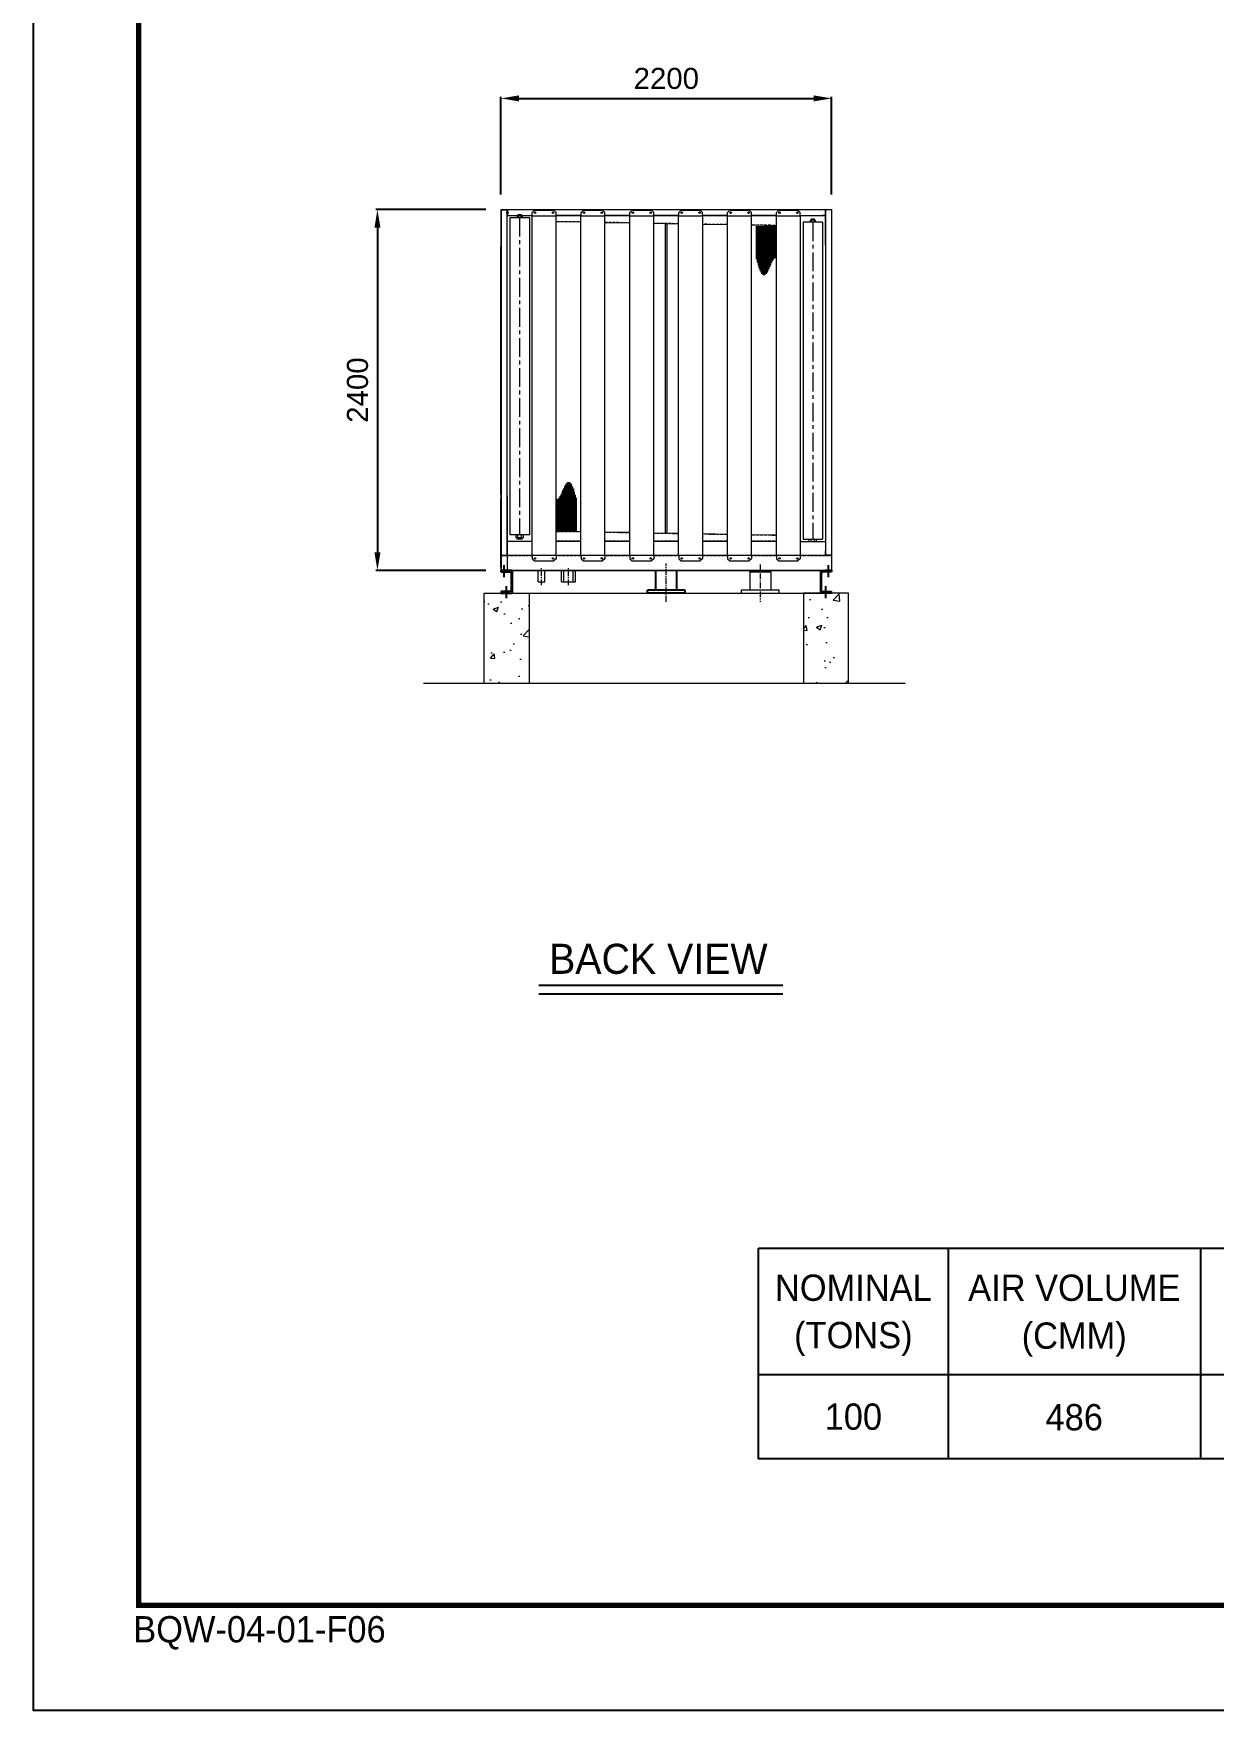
# Model space of a CAD drawing. Header units: millimetres. Extents: x -662756 to 31653, y -141394 to 22156.
# Drawn here: x 2246 to 10096, y 1361 to 12515 of the extents above; entities that cross this region are included whole.
import ezdxf
from ezdxf.enums import TextEntityAlignment as Align

# ---------------------------------------------------------------- set-up
doc = ezdxf.new("R2010")
doc.units = ezdxf.units.MM
for name, pattern in [('CEN', [26, 20, -2, 2, -2]), ('CENTER', [2, 1.25, -0.25, 0.25, -0.25]), ('CENTERX2', [4, 2.5, -0.5, 0.5, -0.5]), ('HIDDEN', [0.375, 0.25, -0.125]), ('HIDDENX2', [0.75, 0.5, -0.25])]:
    doc.linetypes.add(name, pattern=pattern)
for name, color, linetype in [('3', 7, 'Continuous'), ('center', 1, 'CENTER'), ('GRID', 1, 'CEN'), ('HIDD', 2, 'HIDDENX2'), ('냉각탑_box', 1, 'Continuous'), ('냉각탑_form', 1, 'Continuous'), ('냉각탑_text', 3, 'Continuous'), ('냉각탑_기초', 23, 'Continuous')]:
    doc.layers.add(name, color=color, linetype=linetype)
doc.styles.get("Standard").update_dxf_attribs({"font": 'arial.ttf'})
doc.styles.add('돋움', font='Dotum.ttf')
doc.dimstyles.new('1.40', dxfattribs={"dimscale": 20, "dimtxt": 1.5, "dimasz": 1, "dimexe": 0.5, "dimexo": 0.5, "dimgap": 0.5, "dimtad": 1, "dimdec": 0, "dimzin": 0, "dimdsep": 46, "dimtxsty": 'Standard', "dimcen": 0, "dimclrd": 2, "dimclre": 2, "dimclrt": 3, "dimadec": 0, "dimazin": 0, "dimtfac": 1, "dimtdec": 0, "dimtmove": 0, "dimatfit": 0, "dimfxl": 1, "dimtolj": 1, "dimtzin": 0, "dimlwd": -1, "dimlwe": -1, "dimarcsym": 0})

# ---------------------------------------------------------------- blocks, each defined once
blk = doc.blocks.new('*D120')
at = {"color": 2, "transparency": 16777216}
for p, q in [((5356, 11444), (5356, 12094)), ((5476, 12084), (7436, 12084)), ((7556, 11444), (7556, 12094))]:
    blk.add_line(p, q, dxfattribs=at)
for points in [[(5476, 12104), (5476, 12064), (5356, 12084)], [(7436, 12104), (7436, 12064), (7556, 12084)]]:
    blk.add_solid(points, dxfattribs=at)
at = {"layer": 'Defpoints', "color": 0, "transparency": 16777216}
for p in [(7556, 12084), (5356, 11344), (7556, 11344)]:
    blk.add_point(p, dxfattribs=at)
at = {"color": 3, "lineweight": 5, "transparency": 16777216, "insert": (6456, 12216), "char_height": 140, "attachment_point": 5}
blk.add_mtext('\\A1;2200', dxfattribs=at)
blk = doc.blocks.new('*D121')
at = {"color": 2, "transparency": 16777216}
for p, q in [((5256, 11344), (4524, 11344)), ((4534, 11224), (4534, 9064)), ((5256, 8944), (4524, 8944))]:
    blk.add_line(p, q, dxfattribs=at)
for points in [[(4514, 11224), (4554, 11224), (4534, 11344)], [(4514, 9064), (4554, 9064), (4534, 8944)]]:
    blk.add_solid(points, dxfattribs=at)
at = {"layer": 'Defpoints', "color": 0, "transparency": 16777216}
for p in [(5356, 11344), (4534, 8944), (5356, 8944)]:
    blk.add_point(p, dxfattribs=at)
at = {"color": 3, "lineweight": 5, "transparency": 16777216, "insert": (4402, 10144), "char_height": 140, "attachment_point": 5, "rotation": 90}
blk.add_mtext('\\A1;2400', dxfattribs=at)
blk = doc.blocks.new('A$C4FCC4F04')
at = {"color": 7, "lineweight": 25, "ltscale": 0.125}
for p, q in [((0, 185), (75, 185)), ((75, 35), (0, 35))]:
    blk.add_line(p, q, dxfattribs=at)
at = {"ltscale": 25}
blk.add_line((0, 185), (0, 35), dxfattribs=at)
at = {"color": 7, "lineweight": 25, "ltscale": 0.091667}
blk.add_line((7, 165), (7, 55), dxfattribs=at)
at = {"color": 7, "lineweight": 25, "ltscale": 0.05125}
for p, q in [((75, 175), (17, 175)), ((17, 45), (75, 45))]:
    blk.add_line(p, q, dxfattribs=at)
for p, q in [((43, 175), (43, 185)), ((65, 175), (65, 185)), ((27, 35), (27, 45)), ((49, 35), (49, 45))]:
    blk.add_line(p, q)
at = {"color": 1, "linetype": 'CENTERX2', "ltscale": 50}
for p, q in [((54, 140), (54, 220)), ((38, 0), (38, 80))]:
    blk.add_line(p, q, dxfattribs=at)
at = {"color": 7, "lineweight": 25, "ltscale": 0.008333}
blk.add_line((75, 185), (75, 175), dxfattribs=at)
at = {"color": 7, "lineweight": 15, "ltscale": 0.0625}
blk.add_line((75, 45), (75, 35), dxfattribs=at)
at = {"color": 7, "lineweight": 25}
for centre, start, end in [((17, 165), 90, 180), ((17, 55), 180, 270)]:
    blk.add_arc(centre, 10, start, end, dxfattribs=at)
blk = doc.blocks.new('3')
at = {"lineweight": 20}
for p, q in [((5356, 11344), (5356, 9044)), ((5356, 11344), (7556, 11344)), ((5358, 11342), (5358, 9046)), ((5358, 11342), (5396, 11342)), ((5396, 11342), (5396, 11314)), ((5398, 11314), (5396, 11314)), ((5398, 9044), (5398, 11344)), ((5398, 11304), (5564, 11304)), ((7512, 11342), (5400, 11342)), ((5400, 11342), (5400, 11306)), ((5400, 11306), (5424, 11306)), ((5415, 11290), (5415, 9182)), ((5546, 11290), (5415, 11290)), ((5424, 11306), (5424, 11304)), ((5546, 11290), (5546, 9182)), ((5563, 9045), (5563, 11302)), ((5563, 11302), (5723, 11302)), ((5564, 11326), (5579, 11341)), ((5564, 11302), (5564, 11326)), ((5579, 11341), (5707, 11341)), ((5722, 11326), (5707, 11341)), ((5722, 11302), (5722, 11326)), ((5889, 11306), (5722, 11306)), ((5722, 11304), (5889, 11304)), ((5723, 9045), (5723, 11302)), ((5888, 9045), (5888, 11302)), ((5888, 11302), (6048, 11302)), ((5889, 11326), (5904, 11341)), ((5889, 11302), (5889, 11326)), ((5904, 11341), (6032, 11341)), ((6047, 11326), (6032, 11341)), ((6047, 11302), (6047, 11326)), ((6214, 11306), (6047, 11306)), ((6047, 11304), (6214, 11304)), ((6048, 9045), (6048, 11302)), ((6213, 9045), (6213, 11302)), ((6213, 11302), (6373, 11302)), ((6214, 11326), (6229, 11341)), ((6214, 11302), (6214, 11326)), ((6229, 11341), (6357, 11341)), ((6372, 11326), (6357, 11341)), ((6372, 11302), (6372, 11326)), ((6539, 11306), (6372, 11306)), ((6372, 11304), (6539, 11304)), ((6373, 9045), (6373, 11302)), ((6538, 9045), (6538, 11302)), ((6538, 11302), (6698, 11302)), ((6539, 11326), (6554, 11341)), ((6539, 11302), (6539, 11326)), ((6554, 11341), (6682, 11341)), ((6697, 11326), (6682, 11341)), ((6697, 11302), (6697, 11326)), ((6864, 11306), (6697, 11306)), ((6697, 11304), (6864, 11304)), ((6698, 9045), (6698, 11302)), ((6863, 9045), (6863, 11302)), ((6863, 11302), (7023, 11302)), ((6864, 11326), (6879, 11341)), ((6864, 11302), (6864, 11326)), ((6879, 11341), (7007, 11341)), ((7022, 11326), (7007, 11341)), ((7022, 11302), (7022, 11326)), ((7189, 11306), (7022, 11306)), ((7022, 11304), (7189, 11304)), ((7023, 9045), (7023, 11302)), ((7188, 9045), (7188, 11302)), ((7188, 11302), (7348, 11302)), ((7189, 11326), (7204, 11341)), ((7189, 11302), (7189, 11326)), ((7204, 11341), (7332, 11341)), ((7347, 11326), (7332, 11341)), ((7347, 11302), (7347, 11326)), ((7347, 11304), (7514, 11304)), ((7348, 9045), (7348, 11302)), ((7492, 11306), (7492, 11304)), ((7512, 11306), (7492, 11306)), ((7512, 11342), (7512, 11306)), ((7514, 11344), (7514, 9044)), ((7514, 11314), (7516, 11314)), ((7554, 11342), (7516, 11342)), ((7516, 11342), (7516, 11314)), ((7554, 11342), (7554, 9046)), ((7556, 11344), (7556, 9044)), ((5888, 11260), (5723, 11262)), ((6213, 11254), (6048, 11257)), ((6538, 11248), (6373, 11251)), ((6451, 9192), (6451, 11250)), ((6461, 9192), (6461, 11250)), ((6863, 11242), (6698, 11245)), ((7188, 11237), (7023, 11240)), ((7496, 11261), (7366, 11261)), ((7366, 11260), (7366, 9152)), ((7496, 11260), (7496, 9152)), ((5546, 9182), (5415, 9182)), ((5888, 9202), (5723, 9204)), ((6213, 9196), (6048, 9199)), ((6538, 9190), (6373, 9193)), ((6863, 9184), (6698, 9187)), ((7188, 9179), (7023, 9182)), ((7366, 9152), (7496, 9152)), ((5356, 9109), (5356, 9044)), ((5356, 9044), (5398, 9044)), ((5358, 9109), (5358, 9046)), ((5358, 9046), (5396, 9046)), ((5396, 9046), (5396, 9074)), ((5396, 9074), (5398, 9074)), ((5563, 9045), (5723, 9045)), ((5564, 9045), (5564, 9022)), ((5722, 9045), (5722, 9022)), ((5888, 9136), (5723, 9136)), ((5888, 9045), (6048, 9045)), ((5889, 9045), (5889, 9022)), ((6047, 9045), (6047, 9022)), ((6213, 9136), (6048, 9136)), ((6213, 9045), (6373, 9045)), ((6214, 9045), (6214, 9022)), ((6372, 9045), (6372, 9022)), ((6538, 9136), (6373, 9136)), ((6538, 9045), (6698, 9045)), ((6539, 9045), (6539, 9022)), ((6697, 9045), (6697, 9022)), ((6863, 9136), (6698, 9136)), ((6863, 9045), (7023, 9045)), ((6864, 9045), (6864, 9022)), ((7022, 9045), (7022, 9022)), ((7188, 9136), (7023, 9136)), ((7188, 9045), (7348, 9045)), ((7189, 9045), (7189, 9022)), ((7347, 9045), (7347, 9022)), ((7514, 9074), (7516, 9074)), ((7556, 9044), (7514, 9044)), ((7516, 9046), (7516, 9074)), ((7554, 9046), (7516, 9046)), ((7554, 9109), (7554, 9046)), ((5356, 9009), (5356, 8944)), ((5356, 8944), (5398, 8944)), ((5358, 9009), (5358, 8946)), ((5358, 8946), (5396, 8946)), ((5564, 9022), (5579, 9007)), ((5579, 9007), (5707, 9007)), ((5722, 9022), (5707, 9007)), ((5889, 9022), (5904, 9007)), ((5904, 9007), (6032, 9007)), ((6047, 9022), (6032, 9007)), ((6214, 9022), (6229, 9007)), ((6229, 9007), (6357, 9007)), ((6372, 9022), (6357, 9007)), ((6539, 9022), (6554, 9007)), ((6554, 9007), (6682, 9007)), ((6697, 9022), (6682, 9007)), ((6864, 9022), (6879, 9007)), ((6879, 9007), (7007, 9007)), ((7022, 9022), (7007, 9007)), ((7189, 9022), (7204, 9007)), ((7204, 9007), (7332, 9007)), ((7347, 9022), (7332, 9007)), ((7481, 8944), (7556, 8944)), ((7556, 8944), (7514, 8944)), ((7554, 8946), (7516, 8946)), ((7554, 9009), (7554, 8946)), ((7556, 9009), (7556, 8944))]:
    blk.add_line(p, q, dxfattribs=at)
at = {"color": 7, "lineweight": 20, "ltscale": 0.129444}
for p, q in [((5398, 11107), (5398, 11340)), ((7514, 11107), (7514, 11340))]:
    blk.add_line(p, q, dxfattribs=at)
at = {"color": 7, "lineweight": 20}
for p, q in [((5403, 11344), (6451, 11344)), ((6460, 11344), (7508, 11344)), ((5356, 9449), (5356, 11099)), ((5398, 9449), (5398, 11099)), ((5403, 8944), (7508, 8944))]:
    blk.add_line(p, q, dxfattribs=at)
at = {"color": 1, "linetype": 'CENTER', "lineweight": 20, "ltscale": 100}
for p, q in [((5480, 11290), (5480, 9182)), ((7431, 11260), (7431, 9152))]:
    blk.add_line(p, q, dxfattribs=at)
at = {"color": 6, "linetype": 'HIDDEN', "lineweight": 20}
for p, q in [((5889, 11304), (5722, 11304)), ((6214, 11304), (6047, 11304)), ((6539, 11304), (6372, 11304)), ((6864, 11304), (6697, 11304)), ((7189, 11304), (7022, 11304)), ((5888, 11262), (5723, 11264)), ((6213, 11256), (6048, 11259)), ((6538, 11250), (6373, 11253)), ((6863, 11244), (6698, 11247)), ((7188, 11239), (7023, 11242)), ((5888, 9200), (5723, 9202)), ((6213, 9194), (6048, 9197)), ((6538, 9188), (6373, 9191)), ((6863, 9182), (6698, 9185)), ((7188, 9177), (7023, 9180)), ((5888, 9138), (5723, 9138)), ((6213, 9138), (6048, 9138)), ((6538, 9138), (6373, 9138)), ((6863, 9138), (6698, 9138)), ((7188, 9138), (7023, 9138))]:
    blk.add_line(p, q, dxfattribs=at)
at = {"color": 7, "lineweight": 20, "ltscale": 0.108889}
blk.add_line((7556, 11322), (7556, 11126), dxfattribs=at)
blk.add_line((7556, 11322), (7556, 11126), dxfattribs=at)
at = {"color": 5, "lineweight": 20, "ltscale": 30}
for p, q in [((7054, 11235), (7054, 11015)), ((7060, 11235), (7060, 10993)), ((7066, 11235), (7066, 10973)), ((7072, 11235), (7072, 10955)), ((7078, 11235), (7078, 10940)), ((7084, 11235), (7084, 10928)), ((7090, 11235), (7090, 10918)), ((7096, 11235), (7096, 10912)), ((7102, 11235), (7102, 10909)), ((7108, 11235), (7108, 10909)), ((7114, 11235), (7114, 10912)), ((7120, 11235), (7120, 10918)), ((7126, 11235), (7126, 10927)), ((7132, 11235), (7132, 10938)), ((7138, 11235), (7138, 10951)), ((7144, 11235), (7144, 10964)), ((7150, 11235), (7150, 10978)), ((7156, 11235), (7156, 10991)), ((7162, 11235), (7162, 11003)), ((7168, 11235), (7168, 11013)), ((7174, 11235), (7174, 11020)), ((7180, 11235), (7180, 11022)), ((7186, 11235), (7186, 11018)), ((5774, 9207), (5774, 9490)), ((5780, 9207), (5780, 9503)), ((5786, 9207), (5786, 9514)), ((5792, 9207), (5792, 9523)), ((5798, 9207), (5798, 9529)), ((5804, 9207), (5804, 9532)), ((5810, 9207), (5810, 9532)), ((5816, 9207), (5816, 9529)), ((5822, 9207), (5822, 9523)), ((5828, 9207), (5828, 9513)), ((5834, 9207), (5834, 9501)), ((5840, 9207), (5840, 9486)), ((5726, 9207), (5726, 9423)), ((5732, 9207), (5732, 9419)), ((5738, 9207), (5738, 9421)), ((5744, 9207), (5744, 9428)), ((5750, 9207), (5750, 9438)), ((5756, 9207), (5756, 9450)), ((5762, 9207), (5762, 9463)), ((5768, 9207), (5768, 9477)), ((5846, 9207), (5846, 9468)), ((5852, 9207), (5852, 9448)), ((5858, 9207), (5858, 9426))]:
    blk.add_line(p, q, dxfattribs=at)
at = {"color": 7, "lineweight": 20, "ltscale": 0.051667}
blk.add_line((5354, 9767), (5354, 9860), dxfattribs=at)
at = {"color": 7, "lineweight": 20, "ltscale": 0.001111}
for p, q in [((5356, 9860), (5354, 9860)), ((5356, 9767), (5354, 9767))]:
    blk.add_line(p, q, dxfattribs=at)
at = {"color": 7, "lineweight": 20, "ltscale": 0.253333}
for p, q in [((5356, 8966), (5356, 9422)), ((7556, 9422), (7556, 8966))]:
    blk.add_line(p, q, dxfattribs=at)
at = {"color": 7, "lineweight": 20, "ltscale": 0.273889}
blk.add_line((5398, 9440), (5398, 8947), dxfattribs=at)
at = {"color": 7, "lineweight": 20, "ltscale": 0.052833}
for p, q in [((7556, 9414), (7556, 9319)), ((7556, 9069), (7556, 8974))]:
    blk.add_line(p, q, dxfattribs=at)
at = {"color": 7, "lineweight": 20, "ltscale": 0.005528}
for p, q in [((7556, 9319), (7556, 9309)), ((7556, 9309), (7556, 9299))]:
    blk.add_line(p, q, dxfattribs=at)
at = {"color": 7, "lineweight": 20, "ltscale": 0.022806}
blk.add_line((7556, 9299), (7556, 9258), dxfattribs=at)
at = {"color": 0, "lineweight": 20}
for p, q in [((5563, 9136), (5398, 9136)), ((7348, 9136), (7514, 9136)), ((5356, 8944), (5431, 8944))]:
    blk.add_line(p, q, dxfattribs=at)
at = {"lineweight": 5}
for p, q in [((5603, 8869), (5603, 8944)), ((5648, 8869), (5648, 8944)), ((5759, 8869), (5759, 8944)), ((5774, 8869), (5774, 8944)), ((5837, 8869), (5837, 8944)), ((5851, 8869), (5851, 8944)), ((7011, 8934), (7011, 8816)), ((7151, 8934), (7151, 8816)), ((5603, 8869), (5648, 8869)), ((5759, 8869), (5851, 8869)), ((5431, 8794), (7481, 8794))]:
    blk.add_line(p, q, dxfattribs=at)
at = {"color": 7, "lineweight": 20, "ltscale": 0.004168}
for p, q in [((7011, 8939), (7011, 8944)), ((7151, 8939), (7151, 8944))]:
    blk.add_line(p, q, dxfattribs=at)
at = {"color": 7, "lineweight": 20, "ltscale": 0.1165}
blk.add_line((7011, 8939), (7151, 8939), dxfattribs=at)
at = {"color": 7, "lineweight": 20, "ltscale": 0.004167}
for p, q in [((7011, 8934), (7011, 8939)), ((7151, 8934), (7151, 8939))]:
    blk.add_line(p, q, dxfattribs=at)
at = {"color": 7, "lineweight": 20, "ltscale": 0.030302}
blk.add_line((7011, 8934), (7047, 8934), dxfattribs=at)
at = {"color": 7, "lineweight": 20, "ltscale": 0.086115}
blk.add_line((7047, 8934), (7151, 8934), dxfattribs=at)
at = {"color": 7, "lineweight": 25, "ltscale": 0.125}
for p, q in [((7481, 8944), (7556, 8944)), ((7556, 8794), (7481, 8794))]:
    blk.add_line(p, q, dxfattribs=at)
at = {"ltscale": 25}
blk.add_line((7481, 8944), (7481, 8794), dxfattribs=at)
at = {"color": 7, "lineweight": 25, "ltscale": 0.091667}
blk.add_line((7487, 8924), (7487, 8814), dxfattribs=at)
at = {"color": 7, "lineweight": 25, "ltscale": 0.05125}
for p, q in [((7556, 8934), (7497, 8934)), ((7497, 8804), (7556, 8804))]:
    blk.add_line(p, q, dxfattribs=at)
for p, q in [((7524, 8934), (7524, 8944)), ((7546, 8934), (7546, 8944)), ((7507, 8794), (7507, 8804)), ((7529, 8794), (7529, 8804))]:
    blk.add_line(p, q)
at = {"color": 1, "linetype": 'CENTERX2', "ltscale": 50}
for p, q in [((7535, 8899), (7535, 8979)), ((7518, 8759), (7518, 8839))]:
    blk.add_line(p, q, dxfattribs=at)
at = {"color": 7, "lineweight": 25, "ltscale": 0.008333}
blk.add_line((7556, 8944), (7556, 8934), dxfattribs=at)
at = {"color": 7, "lineweight": 20, "ltscale": 0.224453}
for p, q in [((6956, 8816), (7206, 8816)), ((6956, 8794), (7206, 8794))]:
    blk.add_line(p, q, dxfattribs=at)
at = {"color": 7, "lineweight": 20, "ltscale": 0.018333}
for p, q in [((6956, 8794), (6956, 8816)), ((7206, 8794), (7206, 8816))]:
    blk.add_line(p, q, dxfattribs=at)
at = {"color": 7, "lineweight": 15, "ltscale": 0.0625}
blk.add_line((7556, 8804), (7556, 8794), dxfattribs=at)
at = {"lineweight": 20}
for centre in [(5583, 11324), (5702, 11324), (5908, 11324), (6027, 11324), (6233, 11324), (6352, 11324), (6559, 11324), (6678, 11324), (6884, 11324), (7003, 11324), (7209, 11324), (7328, 11324), (5583, 9024), (5702, 9024), (5908, 9024), (6027, 9024), (6233, 9024), (6352, 9024), (6559, 9024), (6678, 9024), (6884, 9024), (7003, 9024), (7209, 9024), (7328, 9024)]:
    blk.add_circle(centre, 5, dxfattribs=at)
at = {"color": 7, "lineweight": 20}
for centre, radius, start, end in [((7552, 10097), 3.1, 359.7799, 0), ((7552, 10089), 3.1, 0, 0.2449), ((5357, 9860), 3.5, 115.337, 180), ((5357, 9767), 3.5, 180, 244.663), ((5359, 9598), 3.1, 180, 180.2449), ((5359, 9590), 3.1, 179.7551, 180)]:
    blk.add_arc(centre, radius, start, end, dxfattribs=at)
at = {"color": 7, "lineweight": 25}
for centre, start, end in [((7497, 8924), 90, 180), ((7497, 8814), 180, 270)]:
    blk.add_arc(centre, 10, start, end, dxfattribs=at)
at = {"layer": '3'}
for p, q in [((6386, 8814), (6386, 8944)), ((6525, 8814), (6525, 8944)), ((6581, 8814), (6331, 8814)), ((6331, 8794), (6331, 8814)), ((6581, 8794), (6581, 8814)), ((6581, 8794), (6331, 8794))]:
    blk.add_line(p, q, dxfattribs=at)
at = {"layer": 'center', "lineweight": 20}
for p, q in [((5388, 11324), (5408, 11324)), ((5564, 9044), (5356, 9044)), ((5356, 9044), (5356, 8944)), ((5889, 9044), (5722, 9044)), ((6214, 9044), (6047, 9044)), ((6539, 9044), (6372, 9044)), ((6864, 9044), (6697, 9044)), ((7189, 9044), (7022, 9044)), ((7556, 9044), (7347, 9044)), ((7556, 9044), (7556, 8944)), ((7556, 8944), (5356, 8944))]:
    blk.add_line(p, q, dxfattribs=at)
at = {"layer": 'center', "lineweight": 20, "ltscale": 30}
for p, q in [((5626, 8847), (5626, 8960)), ((5805, 8847), (5805, 8960)), ((6456, 8735), (6456, 8991)), ((7081, 8983), (7081, 8735))]:
    blk.add_line(p, q, dxfattribs=at)
at = {"layer": 'GRID', "color": 0, "lineweight": 20, "ltscale": 2}
for p, q in [((5464, 11303), (5464, 11290)), ((5497, 11303), (5464, 11303)), ((5469, 11310), (5469, 11303)), ((5492, 11310), (5469, 11310)), ((5472, 11303), (5472, 11290)), ((5489, 11303), (5489, 11290)), ((5492, 11310), (5492, 11303)), ((5497, 11303), (5497, 11290)), ((7414, 11273), (7414, 11261)), ((7447, 11273), (7414, 11273)), ((7419, 11280), (7419, 11273)), ((7442, 11280), (7419, 11280)), ((7423, 11273), (7423, 11261)), ((7439, 11273), (7439, 11261)), ((7442, 11280), (7442, 11273)), ((7447, 11273), (7447, 11261)), ((5456, 9162), (5456, 9182)), ((5505, 9162), (5456, 9162)), ((5463, 9152), (5463, 9162)), ((5497, 9152), (5463, 9152)), ((5468, 9162), (5468, 9182)), ((5493, 9162), (5493, 9182)), ((5497, 9152), (5497, 9162)), ((5505, 9162), (5505, 9182)), ((7406, 9136), (7406, 9151)), ((7419, 9136), (7419, 9151)), ((7443, 9136), (7443, 9151)), ((7455, 9136), (7455, 9151))]:
    blk.add_line(p, q, dxfattribs=at)
at = {"layer": 'HIDD', "linetype": 'HIDDEN', "lineweight": 20}
for p, q in [((5564, 9042), (5358, 9042)), ((5358, 9042), (5358, 8946)), ((5889, 9042), (5722, 9042)), ((6214, 9042), (6047, 9042)), ((6539, 9042), (6372, 9042)), ((6864, 9042), (6697, 9042)), ((7189, 9042), (7022, 9042)), ((7554, 9042), (7347, 9042)), ((7554, 9042), (7554, 8946)), ((5358, 8946), (7554, 8946))]:
    blk.add_line(p, q, dxfattribs=at)
at = {"lineweight": 5, "xscale": -1}
blk.add_blockref('A$C4FCC4F04', (5431, 8759), dxfattribs=at)

msp = doc.modelspace()

# ---------------------------------------------------------------- hatches: boundary and pattern name
at = {"layer": '냉각탑_기초', "lineweight": 20, "ltscale": 30}
h = msp.add_hatch(dxfattribs=at)
h.set_pattern_fill('AR-CONC', color=256, scale=50, style=0)
h.set_pattern_definition([(50, (-9385.46, -7747.5), (358.63, -31.376), [37.5, -412.5]), (355, (-9385.46, -7747.5), (-69.3757, 376.096), [30, -330]), (100.4514, (-9355.57, -7750.12), (289.2547, 344.72), [31.87, -350.571]), (46.1842, (-9385.46, -7647.5), (533.6205, -82.7595), [56.25, -618.75]), (96.6356, (-9341, -7654.4), (467.331, 487.059), [47.805, -525.856]), (351.1842, (-9385.46, -7647.5), (467.331, 487.059), [45, -495]), (21, (-9335.46, -7672.5), (298.4535, -201.3094), [37.5, -412.5]), (326, (-9335.46, -7672.5), (121.6577, 362.575), [30, -330]), (71.4514, (-9310.6, -7689.3), (420.1113, 161.265), [31.87, -350.571]), (37.5, (-9385.46, -7747.51), (6.0799, 166.4469), [0, -326, 0, -335, 0, -331.25]), (7.5, (-9385.46, -7747.51), (131.5348, 197.2059), [0, -191, 0, -318.5, 0, -126.25]), (327.5, (-9496.96, -7747.51), (266.9112, -11.2774), [0, -125, 0, -390, 0, -517.5]), (317.5, (-9546.96, -7747.5), (291.593, 50.0525), [0, -162.5, 0, -259, 0, -367.5])])
h.paths.add_polyline_path([(5543.1, 8793.8), (5243.1, 8793.8), (5243.1, 8193.8), (5543.1, 8193.8)])
h = msp.add_hatch(dxfattribs=at)
h.set_pattern_fill('AR-CONC', color=256, scale=50, style=0)
h.set_pattern_definition([(50, (-9390.46, -7747.5), (358.63, -31.376), [37.5, -412.5]), (355, (-9390.46, -7747.5), (-69.3757, 376.096), [30, -330]), (100.4514, (-9360.57, -7750.12), (289.2547, 344.72), [31.87, -350.571]), (46.1842, (-9390.46, -7647.5), (533.6205, -82.7595), [56.25, -618.75]), (96.6356, (-9346, -7654.4), (467.331, 487.059), [47.805, -525.856]), (351.1842, (-9390.46, -7647.5), (467.331, 487.059), [45, -495]), (21, (-9340.46, -7672.5), (298.4535, -201.3094), [37.5, -412.5]), (326, (-9340.46, -7672.5), (121.6577, 362.575), [30, -330]), (71.4514, (-9315.6, -7689.3), (420.1113, 161.265), [31.87, -350.571]), (37.5, (-9390.46, -7747.51), (6.0799, 166.4469), [0, -326, 0, -335, 0, -331.25]), (7.5, (-9390.46, -7747.51), (131.5348, 197.2059), [0, -191, 0, -318.5, 0, -126.25]), (327.5, (-9501.96, -7747.51), (266.9112, -11.2774), [0, -125, 0, -390, 0, -517.5]), (317.5, (-9551.96, -7747.5), (291.593, 50.0525), [0, -162.5, 0, -259, 0, -367.5])])
h.paths.add_polyline_path([(7368.1, 8793.8), (7668.1, 8793.8), (7668.1, 8193.8), (7368.1, 8193.8)])

# ---------------------------------------------------------------- linework, layer by layer
at = {"layer": 'Defpoints'}
msp.add_lwpolyline([(2245.7, 22156.3), (31652.9, 22156.3), (31652.9, 1361.2), (2245.7, 1361.2)], close=True, dxfattribs=at)
at = {"layer": '냉각탑_box'}
for p, q in [((5607.8, 6186), (7231.2, 6186)), ((5607.8, 6127.8), (7231.2, 6127.8)), ((8330.4, 4435.7), (8330.4, 3035.7)), ((10010.4, 4435.7), (10010.4, 3035.7)), ((7070.4, 3595.7), (22120.4, 3595.7))]:
    msp.add_line(p, q, dxfattribs=at)
msp.add_lwpolyline([(7070.4, 4435.7), (22120.4, 4435.7), (22120.4, 3035.7), (7070.4, 3035.7)], close=True, dxfattribs=at)
at = {"layer": '냉각탑_form', "const_width": 35}
msp.add_lwpolyline([(2945.9, 21456.1), (2945.9, 2061.3), (30952.7, 2061.3), (30952.7, 21456.1)], close=True, dxfattribs=at)
at = {"layer": '냉각탑_기초', "lineweight": 20, "ltscale": 30}
msp.add_line((4839.8, 8193.8), (8044.9, 8193.8), dxfattribs=at)
for points in [[(5243.1, 8193.8), (5243.1, 8793.8), (5543.1, 8793.8), (5543.1, 8193.8)], [(7668.1, 8193.8), (7668.1, 8793.8), (7368.1, 8793.8), (7368.1, 8193.8)]]:
    msp.add_lwpolyline(points, dxfattribs=at)

# ---------------------------------------------------------------- block references
msp.add_blockref('3', (0, 0))

# ---------------------------------------------------------------- texts
at = {"layer": '냉각탑_form', "style": '돋움'}
msp.add_text('BQW-04-01-F06', height=175.043, dxfattribs=at).set_placement((2909.1, 1813.7))
at = {"layer": '냉각탑_text', "style": '돋움'}
for s, height, p in [('BACK VIEW', 199.97, (6402.8, 6360.9)), ('NOMINAL', 175, (7700.4, 4173.2)), ('AIR VOLUME', 175, (9170.4, 4173.2)), ('(TONS)', 175, (7700.4, 3858.2)), ('(CMM)', 175, (9170, 3854.4)), ('100', 175, (7700.4, 3315.7)), ('486', 175, (9170, 3311.9))]:
    msp.add_text(s, height=height, dxfattribs=at).set_placement(p, align=Align.MIDDLE_CENTER)

# ---------------------------------------------------------------- dimensions: what is measured, and where the dimension line sits
at = {"lineweight": 5}
dim = msp.add_linear_dim(base=(7555.6, 12084.1), p1=(5355.6, 11343.8), p2=(7555.6, 11343.8), dimstyle='1.40', override={"dimtxt": 7, "dimasz": 6, "dimexo": 5, "dimgap": 3}, dxfattribs=at)
dim.commit()
dim.dimension.update_dxf_attribs({"geometry": '*D120', "text_midpoint": (6455.6, 12215.6)})
dim = msp.add_linear_dim(base=(4533.7, 8943.8), p1=(5355.6, 11343.8), p2=(5355.6, 8943.8), angle=90, dimstyle='1.40', override={"dimtxt": 7, "dimasz": 6, "dimexo": 5, "dimgap": 3}, dxfattribs=at)
dim.commit()
dim.dimension.update_dxf_attribs({"geometry": '*D121', "text_midpoint": (4402.2, 10143.8)})

doc.saveas('drawing.dxf')
